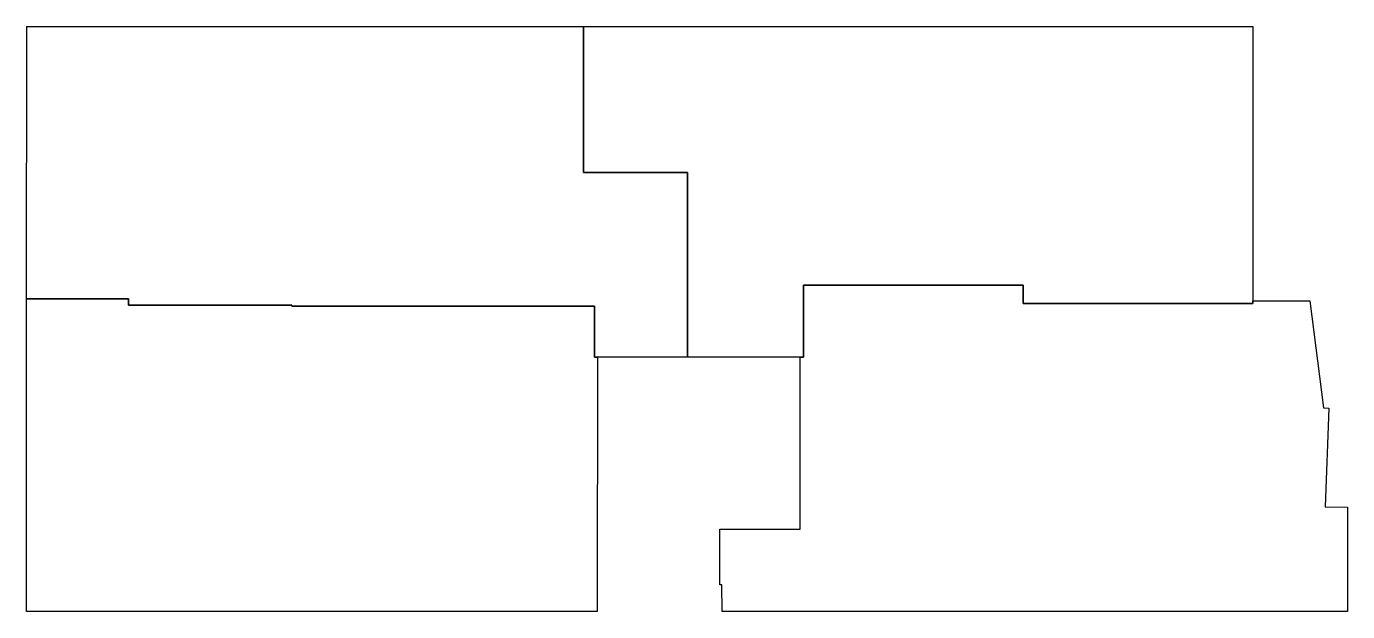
# Model space of a CAD drawing. Header units: inches. Extents: x 64086 to 138972, y -13497 to 16809.
# Drawn here: x 68355 to 69542, y -3963 to -3437 of the extents above; entities that cross this region are included whole.
import ezdxf

# ---------------------------------------------------------------- set-up
doc = ezdxf.new("R2010")
doc.units = ezdxf.units.IN
doc.header["$LTSCALE"] = 0.5
doc.header["$MEASUREMENT"] = 0
doc.layers.add('FURNITUER', color=45, linetype='Continuous', lineweight=15)

msp = doc.modelspace()

# ---------------------------------------------------------------- linework, layer by layer
at = {"layer": 'FURNITUER', "lineweight": 30, "ltscale": 15}
for points in [[(68355.42, -3436.74), (68855.77, -3436.75), (68855.77, -3568.15), (68949.38, -3568.15), (68949.38, -3734.12), (68865.61, -3734.12), (68865.61, -3688.18), (68593.65, -3688.18), (68593.65, -3687.28), (68446.95, -3687.28), (68446.95, -3681.6), (68355.42, -3681.59), (68355.44, -3436.74)], [(68855.77, -3436.75), (69457.42, -3436.75), (69457.42, -3683.4), (69457.42, -3685.96), (69250.89, -3685.96), (69250.89, -3669.46), (69053.44, -3669.46), (69053.44, -3734.12), (69050.41, -3734.12), (68949.38, -3734.12), (68949.38, -3568.15), (68855.77, -3568.15), (68855.77, -3436.75)], [(69053.44, -3734.12), (69053.44, -3669.46), (69250.89, -3669.46), (69250.89, -3685.96), (69457.42, -3685.96), (69457.42, -3683.4), (69508.6, -3683.4), (69520.64, -3779.75), (69525.43, -3779.77), (69522.36, -3868.56), (69542.42, -3868.77), (69542.42, -3962.77), (68980.41, -3962.77), (68980.2, -3938.77), (68978.41, -3938.77), (68978.41, -3888.77), (69050.41, -3888.77), (69050.41, -3799.76), (69050.41, -3734.12), (69053.44, -3734.12)], [(68355.39, -3681.59), (68446.95, -3681.6), (68446.95, -3687.28), (68593.65, -3687.28), (68593.65, -3688.18), (68596.42, -3688.18), (68865.61, -3688.18), (68865.61, -3734.12), (68868.41, -3734.12), (68868.2, -3962.57), (68355.22, -3962.57), (68355.42, -3681.59)]]:
    msp.add_lwpolyline(points, dxfattribs=at)

doc.saveas('drawing.dxf')
